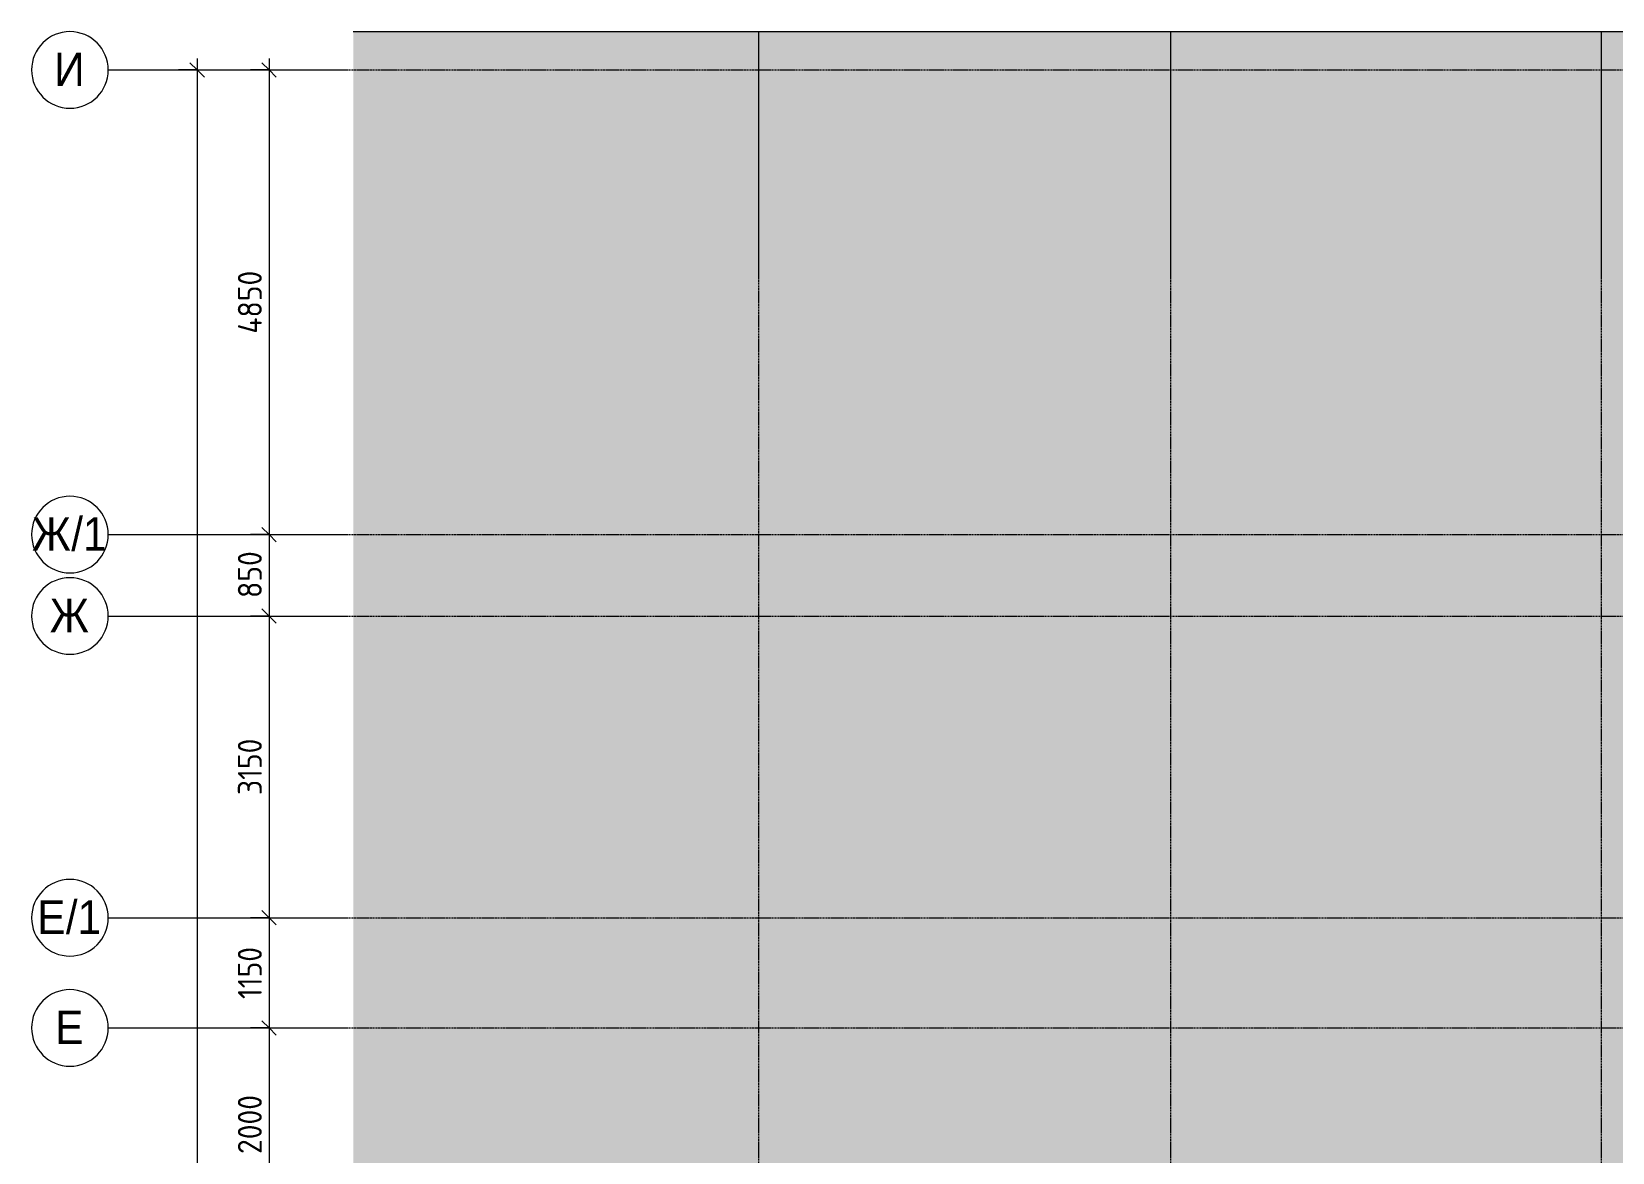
# Model space of a CAD drawing. Header units: millimetres. Extents: x -3902 to 188078, y -8553 to 29000.
# Drawn here: x -3884 to 12622, y 15701 to 27400 of the extents above; entities that cross this region are included whole.
import ezdxf

# ---------------------------------------------------------------- set-up
doc = ezdxf.new("R2010")
doc.units = ezdxf.units.MM
doc.linetypes.add('Осевая', pattern=[31.75, 6.35, -4.7625, 15.875, -4.7625])
for name, color, linetype, lineweight in [('A-ANNO-DIMS', 7, 'Continuous', 9), ('A-ANNO-DIMS-100', 7, 'Continuous', 9), ('A-DETL', 7, 'Continuous', 9), ('Оси', 7, 'Continuous', 9), ('Оси-1', 7, 'Continuous', 20), ('Оси-2', 7, 'Осевая', 9)]:
    doc.layers.add(name, color=color, linetype=linetype, lineweight=lineweight)
doc.layers.add('A-DETL-GENF-1', color=7, linetype='Continuous', lineweight=9, true_color=0xd4d4d4)
doc.styles.add('Arial', font='arial.ttf', dxfattribs={"width": 0.9, "height": 350})
doc.styles.add('ISOCPEUR', font='isocpeur.ttf', dxfattribs={"width": 0.9, "height": 250})
doc.dimstyles.new('ISO-2_5_0_9К_БОЛЬШОЙ', dxfattribs={"dimscale": 304.8, "dimtxt": 248.995294, "dimasz": 0.492126, "dimexe": 0.393701, "dimexo": 0.984252, "dimgap": 0, "dimtad": 1, "dimdec": 0, "dimrnd": 10, "dimzin": 0, "dimdsep": 46, "dimtxsty": 'ISOCPEUR', "dimblk1": 'OBLIQUE', "dimblk2": 'OBLIQUE', "dimsah": 1, "dimcen": 0.09, "dimdle": 0.393701, "dimazin": 0, "dimtfac": 1, "dimtdec": 4, "dimtix": 1, "dimtmove": 0, "dimatfit": 3, "dimfxl": 1, "dimtvp": 1, "dimtolj": 1, "dimtzin": 0, "dimarcsym": 2})
doc.dimstyles.new('ISO-2_5_0_9К_БОЛЬШОЙ_1', dxfattribs={"dimscale": 304.8, "dimtxt": 248.995294, "dimasz": 0.492126, "dimexe": 0.393701, "dimexo": 0.984252, "dimgap": 0, "dimtad": 1, "dimdec": 0, "dimrnd": 10, "dimzin": 0, "dimdsep": 46, "dimtxsty": 'ISOCPEUR', "dimblk1": 'OBLIQUE', "dimblk2": 'OBLIQUE', "dimsah": 1, "dimcen": 0.09, "dimdle": 0.393701, "dimazin": 0, "dimtfac": 1, "dimtdec": 4, "dimtix": 1, "dimtmove": 2, "dimatfit": 3, "dimfxl": 1, "dimtvp": 1, "dimtolj": 1, "dimtzin": 0, "dimarcsym": 2})

# ---------------------------------------------------------------- blocks, each defined once
blk = doc.blocks.new('Ось сетки - D8-29747960-Сводный план потолка 3 этажа в осях 1-12')
at = {"layer": 'Оси-1'}
for start, end in [(360, 180), (180, 360)]:
    blk.add_arc((0, 0), 4, start, end, dxfattribs=at)
blk = doc.blocks.new('DIMBLOCK4-Сводный план потолка 3 этажа в осях 1-12')
at = {"layer": 'A-ANNO-DIMS-100', "lineweight": 20}
for p, q in [((-2155, 27000), (-2230, 27075)), ((-2155, 27000), (-2080, 26925)), ((-2155, 0), (-2230, 75)), ((-2155, 0), (-2080, -75))]:
    blk.add_line(p, q, dxfattribs=at)
at = {"layer": 'A-ANNO-DIMS-100'}
for p, q in [((-2155, 27120), (-2155, -120)), ((-2349, 27000), (-2035, 27000)), ((-2155, 27000), (-2349, 27000)), ((-2349, 0), (-2035, 0)), ((-2155, 0), (-2349, 0))]:
    blk.add_line(p, q, dxfattribs=at)
at = {"layer": 'A-ANNO-DIMS-100', "color": 0, "insert": (-2481, 13832), "char_height": 250, "width": 948.1, "attachment_point": 1, "rotation": 90, "line_spacing_factor": 1.149209, "style": 'ISOCPEUR'}
blk.add_mtext('27000', dxfattribs=at)
blk = doc.blocks.new('_Oblique')
at = {"color": 0, "linetype": 'ByBlock', "lineweight": -2}
blk.add_line((-0.5, -0.5), (0.5, 0.5), dxfattribs=at)
blk = doc.blocks.new('DIMBLOCK5-Сводный план потолка 3 этажа в осях 1-12')
at = {"layer": 'A-ANNO-DIMS-100', "lineweight": 20}
for p, q in [((-1404, 27000), (-1479, 27075)), ((-1404, 27000), (-1329, 26925)), ((-1404, 22150), (-1479, 22225)), ((-1404, 22150), (-1329, 22075))]:
    blk.add_line(p, q, dxfattribs=at)
at = {"layer": 'A-ANNO-DIMS-100'}
for p, q in [((-1404, 27120), (-1404, 22150)), ((-1598, 27000), (-1284, 27000)), ((-1404, 27000), (-1598, 27000)), ((-1598, 22150), (-1284, 22150)), ((-1404, 22150), (-1598, 22150))]:
    blk.add_line(p, q, dxfattribs=at)
at = {"layer": 'A-ANNO-DIMS-100', "color": 0, "insert": (-1730, 24247), "char_height": 250, "width": 787.21, "attachment_point": 1, "rotation": 90, "line_spacing_factor": 1.149209, "style": 'ISOCPEUR'}
blk.add_mtext('4850', dxfattribs=at)
blk = doc.blocks.new('DIMBLOCK6-Сводный план потолка 3 этажа в осях 1-12')
at = {"layer": 'A-ANNO-DIMS-100'}
for p, q in [((-1598, 22150), (-1284, 22150)), ((-1404, 22150), (-1598, 22150)), ((-1404, 22150), (-1404, 21300)), ((-1598, 21300), (-1284, 21300)), ((-1404, 21300), (-1598, 21300))]:
    blk.add_line(p, q, dxfattribs=at)
at = {"layer": 'A-ANNO-DIMS-100', "lineweight": 20}
for p, q in [((-1404, 22150), (-1479, 22225)), ((-1404, 22150), (-1329, 22075)), ((-1404, 21300), (-1479, 21375)), ((-1404, 21300), (-1329, 21225))]:
    blk.add_line(p, q, dxfattribs=at)
at = {"layer": 'A-ANNO-DIMS-100', "color": 0, "insert": (-1730, 21488), "char_height": 250, "width": 568.86, "attachment_point": 1, "rotation": 90, "line_spacing_factor": 1.149209, "style": 'ISOCPEUR'}
blk.add_mtext('850', dxfattribs=at)
blk = doc.blocks.new('DIMBLOCK7-Сводный план потолка 3 этажа в осях 1-12')
at = {"layer": 'A-ANNO-DIMS-100'}
for p, q in [((-1598, 21300), (-1284, 21300)), ((-1404, 21300), (-1598, 21300)), ((-1404, 21300), (-1404, 18150)), ((-1598, 18150), (-1284, 18150)), ((-1404, 18150), (-1598, 18150))]:
    blk.add_line(p, q, dxfattribs=at)
at = {"layer": 'A-ANNO-DIMS-100', "lineweight": 20}
for p, q in [((-1404, 21300), (-1479, 21375)), ((-1404, 21300), (-1329, 21225)), ((-1404, 18150), (-1479, 18225)), ((-1404, 18150), (-1329, 18075))]:
    blk.add_line(p, q, dxfattribs=at)
at = {"layer": 'A-ANNO-DIMS-100', "color": 0, "insert": (-1730, 19431), "char_height": 250, "width": 706.76, "attachment_point": 1, "rotation": 90, "line_spacing_factor": 1.149209, "style": 'ISOCPEUR'}
blk.add_mtext('3150', dxfattribs=at)
blk = doc.blocks.new('DIMBLOCK8-Сводный план потолка 3 этажа в осях 1-12')
at = {"layer": 'A-ANNO-DIMS-100', "lineweight": 20}
for p, q in [((-1404, 18150), (-1479, 18225)), ((-1404, 18150), (-1329, 18075)), ((-1404, 17000), (-1479, 17075)), ((-1404, 17000), (-1329, 16925))]:
    blk.add_line(p, q, dxfattribs=at)
at = {"layer": 'A-ANNO-DIMS-100'}
for p, q in [((-1598, 18150), (-1284, 18150)), ((-1404, 18150), (-1598, 18150)), ((-1404, 18150), (-1404, 17000)), ((-1598, 17000), (-1284, 17000)), ((-1404, 17000), (-1598, 17000))]:
    blk.add_line(p, q, dxfattribs=at)
at = {"layer": 'A-ANNO-DIMS-100', "color": 0, "insert": (-1730, 17302), "char_height": 250, "width": 655.05, "attachment_point": 1, "rotation": 90, "line_spacing_factor": 1.149209, "style": 'ISOCPEUR'}
blk.add_mtext('1150', dxfattribs=at)
blk = doc.blocks.new('DIMBLOCK9-Сводный план потолка 3 этажа в осях 1-12')
at = {"layer": 'A-ANNO-DIMS-100', "lineweight": 20}
for p, q in [((-1404, 17000), (-1479, 17075)), ((-1404, 17000), (-1329, 16925)), ((-1404, 15000), (-1479, 15075)), ((-1404, 15000), (-1329, 14925))]:
    blk.add_line(p, q, dxfattribs=at)
at = {"layer": 'A-ANNO-DIMS-100'}
for p, q in [((-1598, 17000), (-1284, 17000)), ((-1404, 17000), (-1598, 17000)), ((-1404, 17000), (-1404, 15000)), ((-1301, 15000), (-1524, 15000)), ((-1404, 15000), (-1301, 15000))]:
    blk.add_line(p, q, dxfattribs=at)
at = {"layer": 'A-ANNO-DIMS-100', "color": 0, "insert": (-1730, 15684), "char_height": 250, "width": 758.48, "attachment_point": 1, "rotation": 90, "line_spacing_factor": 1.149209, "style": 'ISOCPEUR'}
blk.add_mtext('2000', dxfattribs=at)

msp = doc.modelspace()

# ---------------------------------------------------------------- hatches: boundary and pattern name
at = {"layer": 'A-DETL-GENF-1'}
msp.add_hatch(color=256, dxfattribs=at).paths.add_polyline_path([(-268, 14774.9), (-268, 15358), (38307.7, 15358), (38307.7, 23888.3), (33928.1, 23888.3), (33928.1, 27398.1), (-524.6, 27398.1), (-524.6, 14774.9)])

# ---------------------------------------------------------------- linework, layer by layer
at = {"layer": 'A-DETL'}
msp.add_line((33928.1, 27398.1), (-524.6, 27398.1), dxfattribs=at)
at = {"layer": 'Оси'}
for p, q in [((3710, 24898.1), (3710, 27398.1)), ((8010, 24898.1), (8010, 27398.1)), ((12510, 24898.1), (12510, 27398.1)), ((-3083.8, 27000), (-583.8, 27000)), ((-3083.8, 22150), (-583.8, 22150)), ((-3083.8, 21300), (-583.8, 21300)), ((-3083.8, 18150), (-583.8, 18150)), ((-3083.8, 17000), (-583.8, 17000))]:
    msp.add_line(p, q, dxfattribs=at)
at = {"layer": 'Оси-2'}
for p, q in [((-583.8, 27000), (31428.1, 27000)), ((3710, 593.7), (3710, 24898.1)), ((8010, 593.7), (8010, 24898.1)), ((12510, 593.7), (12510, 24898.1)), ((-583.8, 22150), (35990, 22150)), ((-583.8, 21300), (35990, 21300)), ((-583.8, 18150), (35990, 18150)), ((-583.8, 17000), (35990, 17000))]:
    msp.add_line(p, q, dxfattribs=at)

# ---------------------------------------------------------------- block references
at = {"layer": 'Оси-1', "xscale": 99.99999999999993, "yscale": 99.99999999999993, "zscale": 99.99999999999993, "rotation": 269.9999999999994}
for p in [(-3483.8, 27000), (-3483.8, 22150), (-3483.8, 21300), (-3483.8, 18150), (-3483.8, 17000)]:
    msp.add_blockref('Ось сетки - D8-29747960-Сводный план потолка 3 этажа в осях 1-12', p, dxfattribs=at)

# ---------------------------------------------------------------- texts
at = {"layer": 'Оси', "char_height": 350, "attachment_point": 1, "style": 'Arial'}
for s, insert, width in [('\\fArial|b0|i0|c204|p34|;\\W.9;И', (-3648.2, 27181), 389.62), ('\\fArial|b0|i0|c204|p34|;\\W.9;Ж', (-3880.4, 22331), 497.848), ('/1', (-3469.7, 22331), 454.557), ('\\fArial|b0|i0|c204|p34|;\\W.9;Ж', (-3692.8, 21481), 497.848), ('\\fArial|b0|i0|c204|p34|;\\W.9;Е', (-3823.7, 18331), 360.759), ('/1', (-3526.1, 18331), 454.557), ('\\fArial|b0|i0|c204|p34|;\\W.9;Е', (-3636.5, 17181), 360.759)]:
    msp.add_mtext(s, dxfattribs=dict(at, insert=insert, width=width))

# ---------------------------------------------------------------- dimensions: what is measured, and where the dimension line sits
at = {"layer": 'A-ANNO-DIMS'}
dim = msp.add_linear_dim(base=(-2154.6, 0), p1=(-2048.5, 27000), p2=(-2048.5, 0), angle=90, dimstyle='ISO-2_5_0_9К_БОЛЬШОЙ_1', override={"dimpost": '<>', "dimfxl": 26999.999823}, dxfattribs=at)
dim.commit()
dim.dimension.update_dxf_attribs({"geometry": 'DIMBLOCK4-Сводный план потолка 3 этажа в осях 1-12', "text_midpoint": (-2314.5, 14306.5), "dimtype": 160, "text_rotation": 90})
for base, p1, p2, override, picture, middle in [((-1403.8, 22150), (-1297.7, 27000), (-1297.7, 22150), {"dimpost": '<>', "dimfxl": 4849.999753}, 'DIMBLOCK5-Сводный план потолка 3 этажа в осях 1-12', (-1528.8, 24575)), ((-1403.8, 21300), (-1297.7, 22150), (-1297.7, 21300), {"dimpost": '<>', "dimfxl": 850}, 'DIMBLOCK6-Сводный план потолка 3 этажа в осях 1-12', (-1528.8, 21725)), ((-1403.8, 18150), (-1297.7, 21300), (-1297.7, 18150), {"dimpost": '<>', "dimfxl": 3150}, 'DIMBLOCK7-Сводный план потолка 3 этажа в осях 1-12', (-1528.8, 19725)), ((-1403.8, 17000), (-1297.7, 18150), (-1297.7, 17000), {"dimpost": '<>', "dimfxl": 1150}, 'DIMBLOCK8-Сводный план потолка 3 этажа в осях 1-12', (-1528.8, 17575)), ((-1403.8, 15000), (-1297.7, 17000), (-1000.7, 15000), {"dimpost": '<>', "dimfxl": 2021.925021}, 'DIMBLOCK9-Сводный план потолка 3 этажа в осях 1-12', (-1528.8, 16000))]:
    dim = msp.add_linear_dim(base=base, p1=p1, p2=p2, angle=90, dimstyle='ISO-2_5_0_9К_БОЛЬШОЙ', override=override, dxfattribs=at)
    dim.commit()
    dim.dimension.update_dxf_attribs({"geometry": picture, "text_midpoint": middle})

doc.saveas('drawing.dxf')
